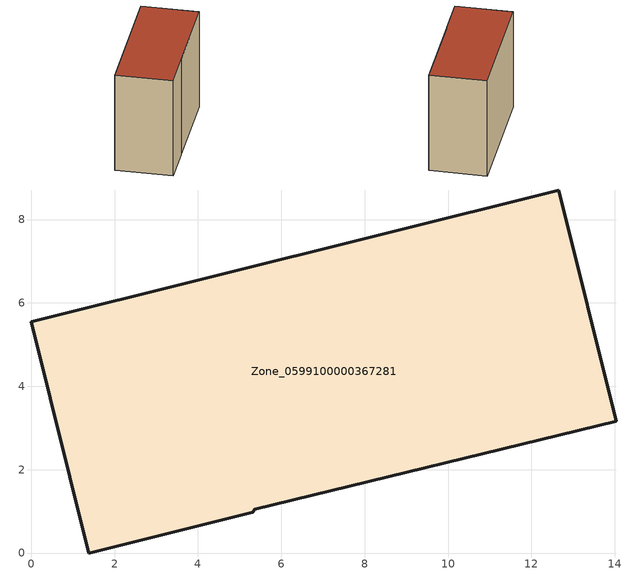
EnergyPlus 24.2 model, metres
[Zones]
Zone_0599100000367281
 floor ground (C_G): 0,5.55 12.65,8.71 14.04,3.16 5.37,1.04 5.32,0.98 1.39,0 z0
 wall outside (C_F): 12.65,8.71 0,5.55 1.39,0 5.32,0.98 5.37,1.04 14.04,3.16 12.65,8.71 z0:10.64
 roof outside (C_R): 5.37,1.04 14.04,3.16 12.65,8.71 0,5.55 1.39,0 5.32,0.98 z10.64
[BUILDING]
Pand.0599100000367281: North Axis=0; Terrain=City; Loads Convergence Tolerance Value=0.04; Temperature Convergence Tolerance Value=0.4; Solar Distribution=FullExterior; Maximum Number of Warmup Days=25; Minimum Number of Warmup Days=1
[Site:Location]
Rotterdam.The.Hague.AP_ZH_NLD Design_Conditions: Latitude=51.96; Longitude=4.45; Time Zone=1; Elevation=-4.5
[SITE:GROUNDTEMPERATURE:BUILDINGSURFACE]
18, 18, 18, 18, 18, 18, 18, 18, 18, 18, 18, 18
[MATERIAL] Thermal Absorptance=0.9; Solar Absorptance=0.7; Visible Absorptance=0.7
Name | Roughness | Thickness | Conductivity | Density | Specific Heat
G.TC.1992-2005 | MediumSmooth | 0.15 | 0.06 | 540 | 1210
F.TC.1992-2005 | Rough | 0.3 | 0.12 | 1920 | 840
R.TC.1992-2005 | MediumRough | 0.2 | 0.08 | 1500 | 1000
[CONSTRUCTION]
C_G: G.TC.1992-2005
C_F: F.TC.1992-2005
C_R: R.TC.1992-2005
[ZONE]
Zone_0599100000367281: Type=1; Multiplier=1; Ceiling Height=Autocalculate; Volume=Autocalculate; Floor Area=autocalculate; Part of Total Floor Area=Yes
[ZONEINFILTRATION:DESIGNFLOWRATE]
Infil_Zone_0599100000367281: Zone or ZoneList or Space or SpaceList=Zone_0599100000367281; Schedule=AlwaysOn; Design Flow Rate Calculation Method=Flow/Area; Flow Rate per Floor Area=0.0015; Constant Term Coefficient=1; Temperature Term Coefficient=0; Velocity Term Coefficient=0; Velocity Squared Term Coefficient=0
[HVACTEMPLATE:ZONE:IDEALLOADSAIRSYSTEM]
Zone_0599100000367281: Maximum Heating Supply Air Temperature=50; Minimum Cooling Supply Air Temperature=13; Maximum Heating Supply Air Humidity Ratio=0.0156; Minimum Cooling Supply Air Humidity Ratio=0.0077; Heating Limit=NoLimit; Cooling Limit=NoLimit; Dehumidification Control Type=ConstantSensibleHeatRatio; Cooling Sensible Heat Ratio=0.7; Dehumidification Setpoint=60; Humidification Control Type=None; Humidification Setpoint=30; Outdoor Air Method=None; Outdoor Air Flow Rate per Person=0.00944; Outdoor Air Flow Rate per Zone Floor Area=0; Outdoor Air Flow Rate per Zone=0; Demand Controlled Ventilation Type=None; Outdoor Air Economizer Type=NoEconomizer; Heat Recovery Type=None; Sensible Heat Recovery Effectiveness=0.7; Latent Heat Recovery Effectiveness=0.65
[ZONECONTROL:THERMOSTAT]
ThermostatControl_Zone_0599100000367281: Zone or ZoneList=Zone_0599100000367281; Control Type Schedule=DualSetpointControlType; Control 1=Thermostat_Zone_0599100000367281; Temperature Difference Between Cutout And Setpoint=0
[THERMOSTATSETPOINT:DUALSETPOINT]
Thermostat_Zone_0599100000367281: Heating Setpoint Temperature Schedule=HeatingSetpoint_Zone_0599100000367281; Cooling Setpoint Temperature Schedule=CoolingSetpoint_Zone_0599100000367281
[SCHEDULE:COMPACT]
HeatingSetpoint_Zone_0599100000367281: Through: 12/31, For: AllDays, Until: 24:00, 21
CoolingSetpoint_Zone_0599100000367281: Through: 12/31, For: AllDays, Until: 24:00, 24
DualSetpointControlType: Through: 12/31, For: AllDays, Until: 24:00, 4
AlwaysOn: Through: 12/31, For: AllDays, Until: 24:00, 1
